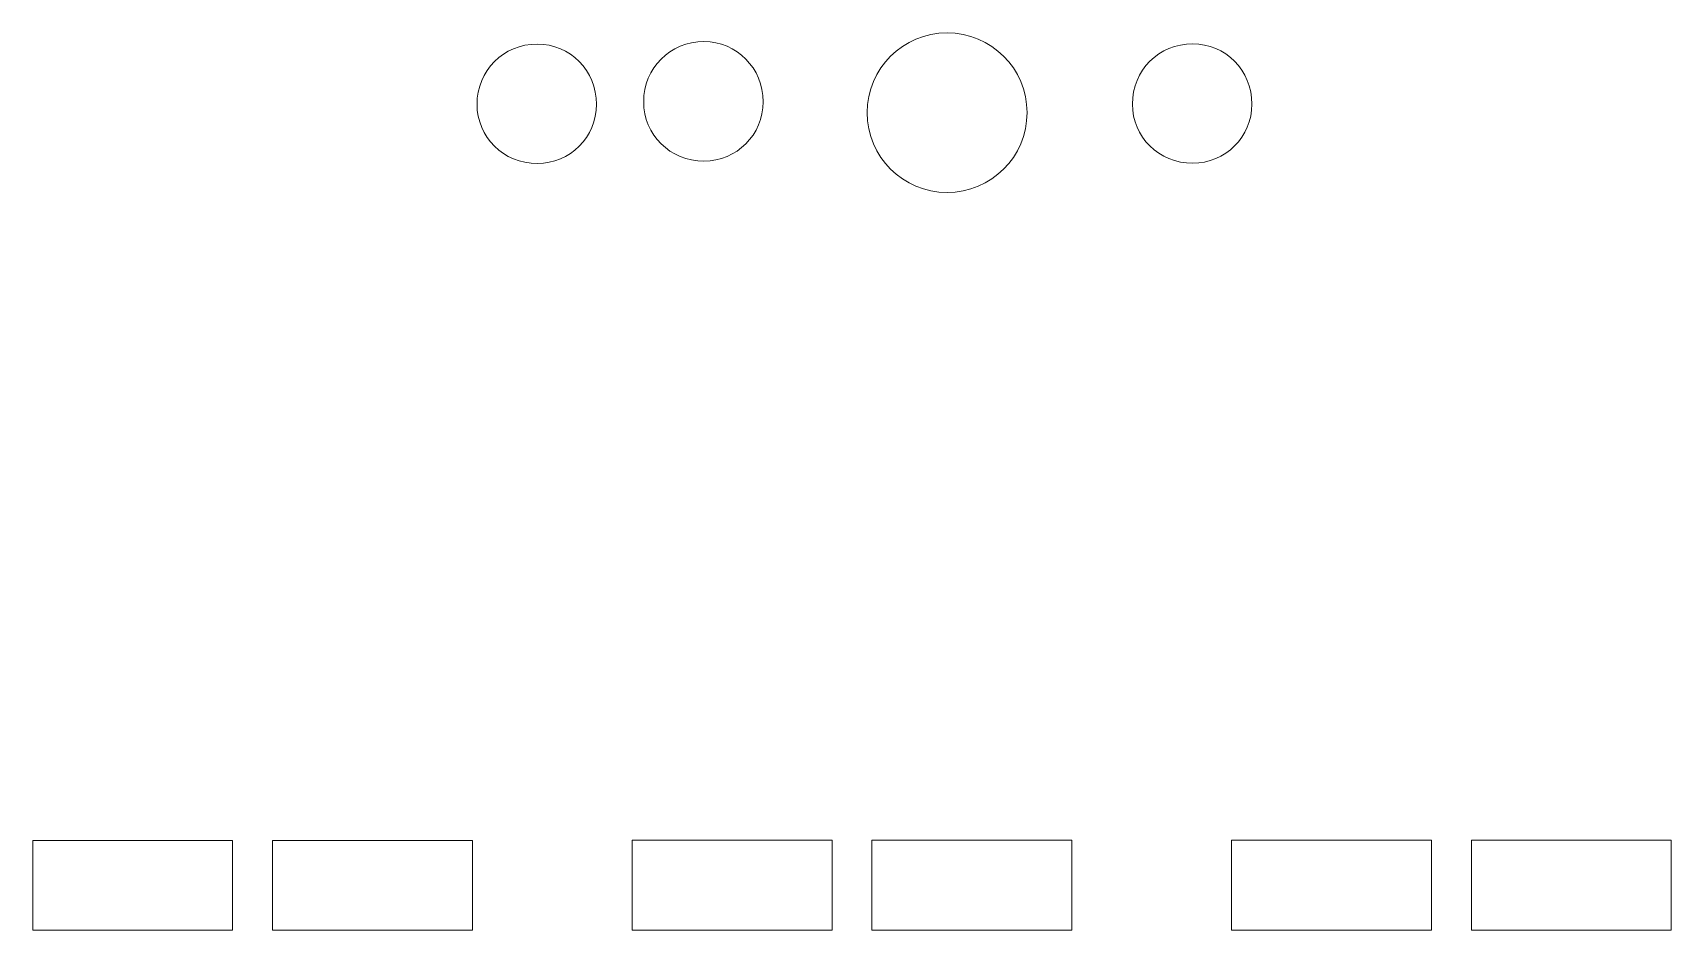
# Model space of a CAD drawing. Header units: millimetres. Extents: x -217756 to 263180, y 55413 to 130608.
# Drawn here: x 89785 to 97985, y 115893 to 120386 of the extents above; entities that cross this region are included whole.
import ezdxf

# ---------------------------------------------------------------- set-up
doc = ezdxf.new("R2010")
doc.units = ezdxf.units.MM
doc.layers.add('ТХ_мебель передв', color=250, linetype='Continuous', lineweight=13)

# ---------------------------------------------------------------- blocks, each defined once
blk = doc.blocks.new('У012')
at = {"layer": 'ТХ_мебель передв'}
blk.add_open_spline([(-181454, 44963.5, -0.6), (-181454, 44799.5, -0.6), (-181586.3, 44667.2, -0.6), (-181750.4, 44667.2, -0.6), (-181919.7, 44667.2, -0.6), (-182052, 44799.5, -0.6), (-182052, 44963.5, -0.6), (-182052, 45132.9, -0.6), (-181919.7, 45265.2, -0.6), (-181750.4, 45265.2, -0.6), (-181586.3, 45265.2, -0.6), (-181454, 45132.9, -0.6), (-181454, 44963.5, -0.6)], degree=3, knots=[0, 0, 0, 0, 1, 1, 1, 2, 2, 2, 3, 3, 3, 4, 4, 4, 4], dxfattribs=at)

msp = doc.modelspace()

# ---------------------------------------------------------------- linework, layer by layer
at = {"layer": 'ТХ_мебель передв', "lineweight": 0}
for points in [[(90785.1, 115893.3), (89784.9, 115893.3), (89784.9, 116343.1), (90785.1, 116343.1)], [(91985.1, 115893.3), (90984.9, 115893.3), (90984.9, 116343.1), (91985.1, 116343.1)], [(93785, 115893.7), (92784.9, 115893.7), (92784.9, 116343.5), (93785, 116343.5)], [(94985, 115893.7), (93984.9, 115893.7), (93984.9, 116343.5), (94985, 116343.5)], [(96784.9, 115894.1), (95784.8, 115894.1), (95784.8, 116343.9), (96784.9, 116343.9)], [(97984.9, 115894.1), (96984.8, 115894.1), (96984.8, 116343.9), (97984.9, 116343.9)]]:
    msp.add_lwpolyline(points, close=True, dxfattribs=at)
at = {"layer": 'ТХ_мебель передв', "color": 0}
for points in [[(89785, 116343.1), (90785, 116343.1), (90785.1, 115893.3), (89785.1, 115893.3)], [(90985, 116343.1), (91985, 116343.1), (91985.1, 115893.3), (90985.1, 115893.3)], [(92784.9, 116343.5), (93784.9, 116343.5), (93785, 115893.7), (92785, 115893.7)], [(93984.9, 116343.5), (94984.9, 116343.5), (94985, 115893.7), (93985, 115893.7)], [(95784.9, 116343.9), (96784.9, 116343.9), (96784.9, 115894.1), (95784.9, 115894.1)], [(96984.9, 116343.9), (97984.9, 116343.9), (97984.9, 115894.1), (96984.9, 115894.1)]]:
    msp.add_lwpolyline(points, close=True, dxfattribs=at)
at = {"layer": 'ТХ_мебель передв', "ltscale": 0.1}
msp.add_circle((94360.9, 119985.9), 400, dxfattribs=at)

# ---------------------------------------------------------------- block references
at = {"layer": 'ТХ_мебель передв'}
for p in [(274060.3, 75064.2, 0.6), (274894.3, 75076.2, 0.6), (277340.3, 75065.4, 0.6)]:
    msp.add_blockref('У012', p, dxfattribs=at)

doc.saveas('drawing.dxf')
